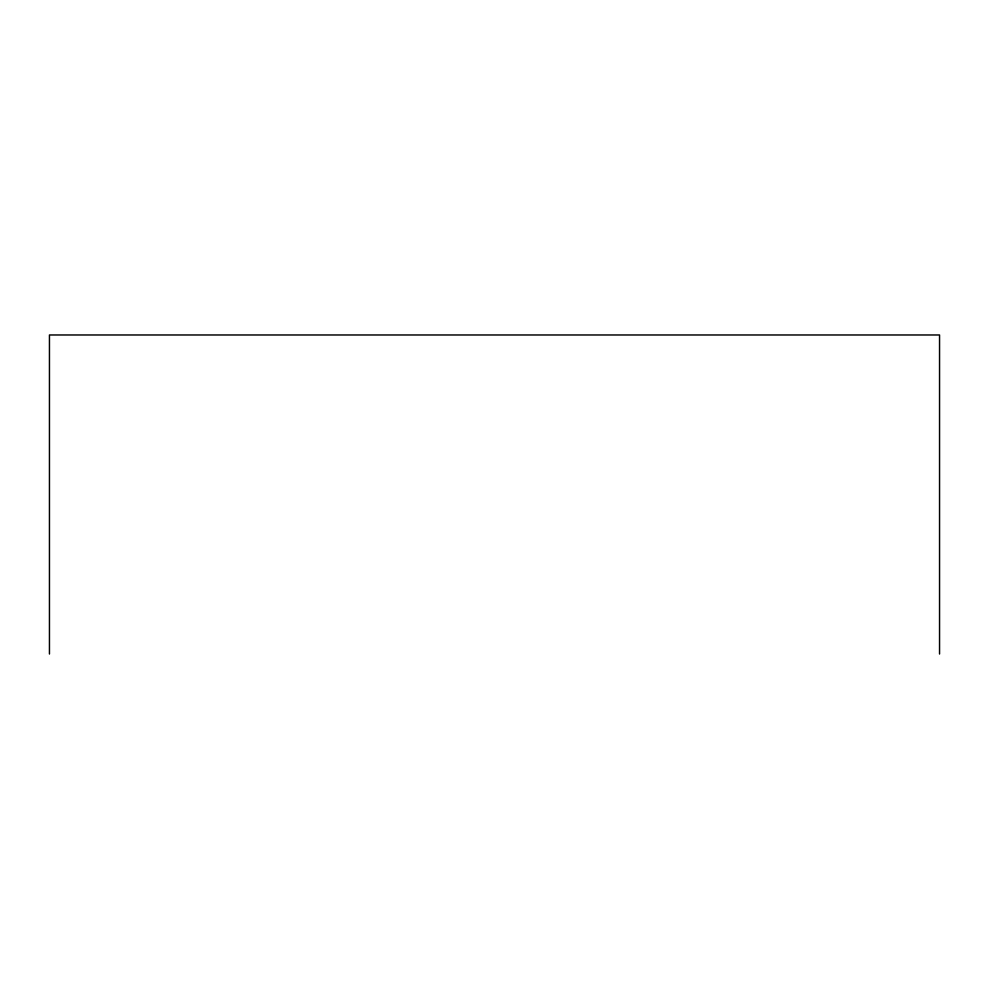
<?xml version="1.0" encoding="UTF-8"?>
<svg xmlns="http://www.w3.org/2000/svg" width="989" height="989" viewBox="0 0 989 989"><rect width="100%" height="100%" fill="white"/><g stroke="black" fill="none" stroke-linecap="round" stroke-linejoin="round"><path stroke-width="1.48" d="M939.55 654.026L939.55 334.974L49.45 334.974L49.45 654.026"/></g></svg>
